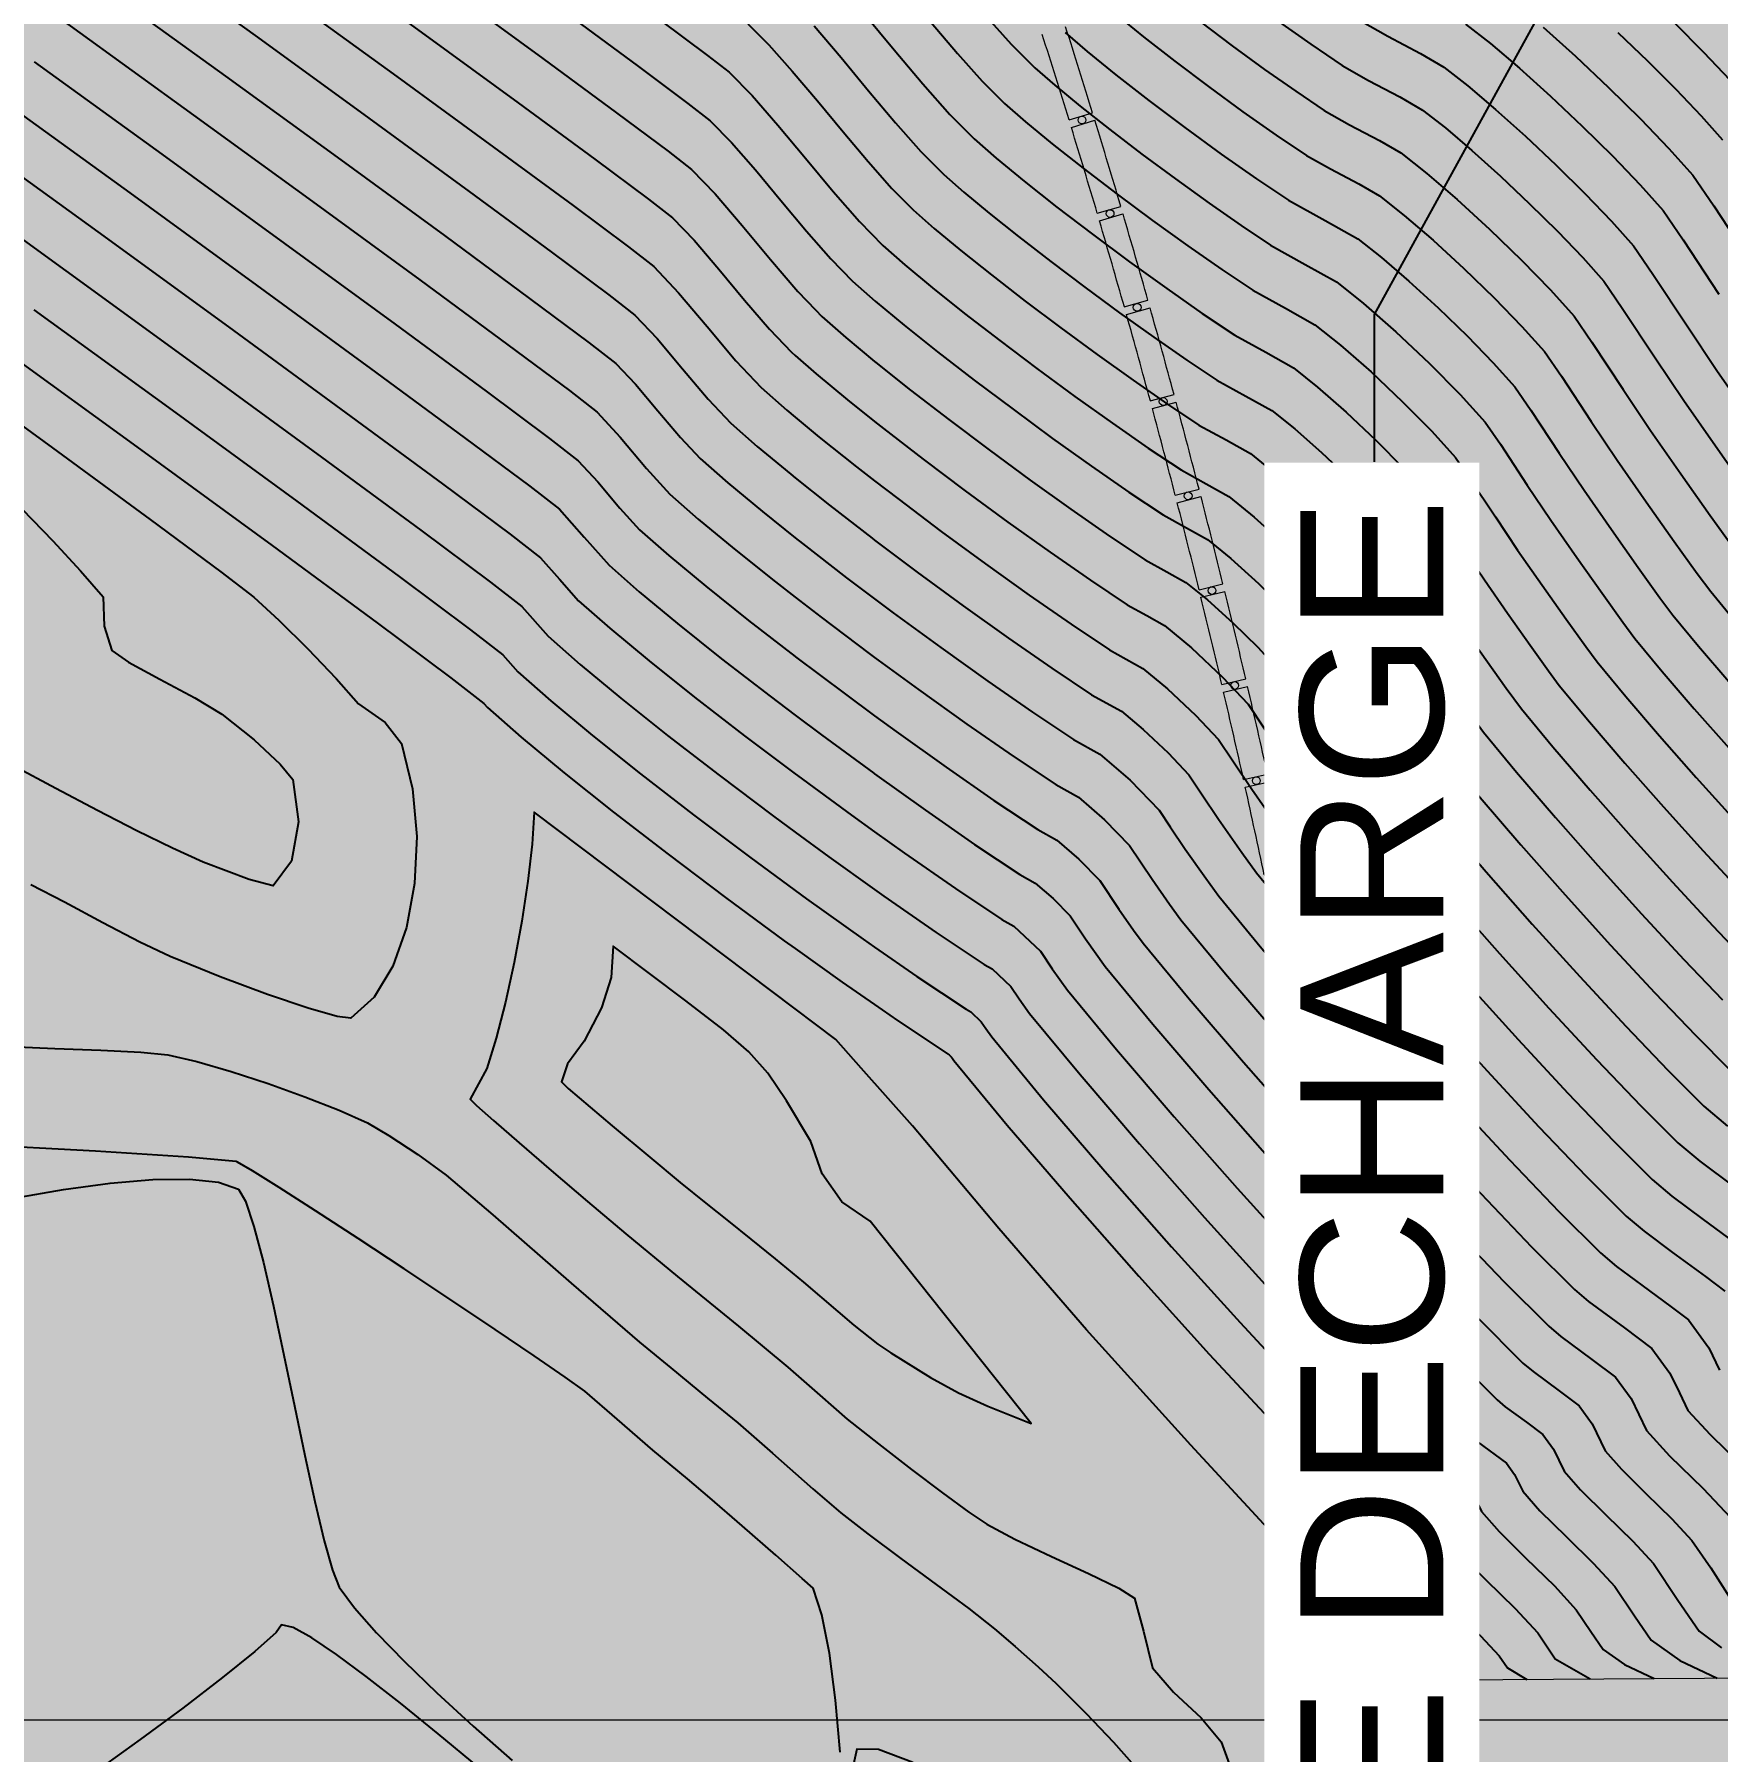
# Model space of a CAD drawing. Extents: x 61466 to 63015, y 108404 to 110397.
# Drawn here: x 62354.53 to 62395.66, y 109204.29 to 109246.26 of the extents above; entities that cross this region are included whole.
import ezdxf
from ezdxf import colors
from ezdxf.entities.mleader import LeaderData, LeaderLine
from ezdxf.math import Vec2, Vec3

# ---------------------------------------------------------------- set-up
doc = ezdxf.new("R2010")
doc.units = 0
doc.header["$LTSCALE"] = 1.000015
doc.header["$MEASUREMENT"] = 0
for name, color, linetype in [('colore lago', 131, 'Continuous'), ('coordinate', 2, 'Continuous'), ('curve livello 1m', 2, 'Continuous'), ('curve livello 5m', 7, 'Continuous'), ('LIN025CO', 7, 'Continuous'), ('LINCOLO-ROSSO-025', 10, 'Continuous'), ('Per+Mod Surf', 7, 'Continuous'), ('TRATTCOLO-32', 255, 'Continuous')]:
    doc.layers.add(name, color=color, linetype=linetype)
doc.layers.add('LINE035', color=1, linetype='Continuous', lineweight=35)
doc.layers.add('no_plot', color=5, linetype='Continuous', plot=False)
doc.styles.add('ARIAL', font='arial.ttf')

# ---------------------------------------------------------------- blocks, each defined once
blk = doc.blocks.new('barrageflott')
at = {"layer": 'TRATTCOLO-32'}
h = blk.add_hatch(color=256, dxfattribs=at)
h.paths.add_polyline_path([(-4.689, 33.162, 0.002639), (-5.201, 35.3), (-5.784, 35.158, -0.002639), (-5.273, 33.025)])
h.paths.add_polyline_path([(-5.247, 35.485, 0.002639), (-5.784, 37.618), (-6.365, 37.468, -0.002639), (-5.829, 35.342)])
h.paths.add_polyline_path([(-5.831, 37.802, 0.002639), (-6.393, 39.929), (-6.972, 39.773, -0.002639), (-6.412, 37.652)])
h.paths.add_polyline_path([(-6.442, 40.112, 0.002639), (-7.028, 42.232), (-7.606, 42.07, -0.002639), (-7.022, 39.956)])
h.paths.add_polyline_path([(-7.08, 42.415, 0.002639), (-7.69, 44.529), (-8.266, 44.359, -0.002639), (-7.657, 42.252)])
h.paths.add_polyline_path([(-7.744, 44.711, 0.002639), (-8.378, 46.817), (-8.952, 46.641, -0.002639), (-8.319, 44.541)])
h.paths.add_polyline_path([(-8.434, 46.999, 0.002639), (-9.092, 49.097), (-9.664, 48.915, -0.002639), (-9.007, 46.822)])
h.paths.add_polyline_path([(-9.15, 49.279, 0.002639), (-9.833, 51.37), (-10.402, 51.18, -0.002639), (-9.722, 49.095)])
h.paths.add_polyline_path([(-9.893, 51.55, 0.002639), (-10.599, 53.633), (-11.166, 53.437, -0.002639), (-10.462, 51.36)])
h.paths.add_polyline_path([(-10.661, 53.813, 0.002639), (-11.392, 55.887), (-11.956, 55.685, -0.002639), (-11.228, 53.616)])
h.paths.add_polyline_path([(-11.456, 56.066, 0.002639), (-12.21, 58.133), (-12.772, 57.924, -0.002639), (-12.02, 55.864)])
h.paths.add_polyline_path([(-12.276, 58.311, 0.002639), (-13.053, 60.368), (-13.614, 60.153, -0.002639), (-12.838, 58.102)])
h.paths.add_polyline_path([(-13.122, 60.546, 0.002639), (-13.923, 62.594), (-14.481, 62.373, -0.002639), (-13.682, 60.33)])
h.paths.add_polyline_path([(-13.993, 62.771, 0.002639), (-14.818, 64.81), (-15.373, 64.582, -0.002639), (-14.551, 62.549)])
h.paths.add_polyline_path([(-14.89, 64.986, 0.002639), (-15.738, 67.015), (-16.29, 66.781, -0.002639), (-15.445, 64.758)])
h = blk.add_hatch(color=256, dxfattribs=at)
h.paths.add_polyline_path([(-1.192, 14.374, 0.002639), (-1.506, 16.55), (-2.1, 16.462, -0.002639), (-1.786, 14.291)])
h.paths.add_polyline_path([(-1.534, 16.739, 0.002639), (-1.874, 18.912), (-2.466, 18.816, -0.002639), (-2.128, 16.649)])
h.paths.add_polyline_path([(-1.904, 19.099, 0.002639), (-2.268, 21.269), (-2.86, 21.166, -0.002639), (-2.496, 19.003)])
h.paths.add_polyline_path([(-2.301, 21.456, 0.002639), (-2.69, 23.621), (-3.28, 23.511, -0.002639), (-2.892, 21.353)])
h.paths.add_polyline_path([(-2.725, 23.808, 0.002639), (-3.139, 25.968), (-3.727, 25.852, -0.002639), (-3.315, 23.698)])
h.paths.add_polyline_path([(-3.176, 26.154, 0.002639), (-3.614, 28.31), (-4.202, 28.187, -0.002639), (-3.764, 26.038)])
h.paths.add_polyline_path([(-3.653, 28.496, 0.002639), (-4.117, 30.646), (-4.702, 30.516, -0.002639), (-4.24, 28.373)])
h.paths.add_polyline_path([(-4.158, 30.832, 0.002639), (-4.646, 32.976), (-5.23, 32.84, -0.002639), (-4.743, 30.702)])
h = blk.add_hatch(color=256, dxfattribs=at)
h.paths.add_polyline_path([(0.293, 0.116, 0.002639), (0.129, 2.309), (-0.469, 2.261, -0.002639), (-0.306, 0.074)])
h.paths.add_polyline_path([(0.114, 2.498, 0.002639), (-0.076, 4.69), (-0.673, 4.635, -0.002639), (-0.485, 2.45)])
h.paths.add_polyline_path([(-0.093, 4.879, 0.002639), (-0.307, 7.068), (-0.904, 7.007, -0.002639), (-0.69, 4.824)])
h.paths.add_polyline_path([(-0.327, 7.257, 0.002639), (-0.566, 9.444), (-1.162, 9.375, -0.002639), (-0.924, 7.195)])
h.paths.add_polyline_path([(-0.588, 9.633, 0.002639), (-0.852, 11.816), (-1.448, 11.741, -0.002639), (-1.184, 9.564)])
h.paths.add_polyline_path([(-0.876, 12.005, 0.002639), (-1.166, 14.185), (-1.76, 14.103, -0.002639), (-1.471, 11.929)])
at = {"layer": 'LINCOLO-ROSSO-025', "lineweight": 0}
for p, q in [((-9.007, 46.822), (-8.434, 46.999)), ((-8.952, 46.641), (-8.378, 46.817)), ((-8.319, 44.541), (-7.744, 44.711)), ((-8.266, 44.359), (-7.69, 44.529)), ((-7.657, 42.252), (-7.08, 42.415)), ((-7.606, 42.07), (-7.028, 42.232)), ((-7.022, 39.956), (-6.442, 40.112)), ((-6.972, 39.773), (-6.393, 39.929)), ((-6.412, 37.652), (-5.831, 37.802)), ((-6.365, 37.468), (-5.784, 37.618)), ((-5.829, 35.342), (-5.247, 35.485)), ((-5.784, 35.158), (-5.201, 35.3)), ((-5.273, 33.025), (-4.689, 33.162)), ((-5.23, 32.84), (-4.646, 32.976)), ((-4.743, 30.702), (-4.158, 30.832)), ((-4.702, 30.516), (-4.117, 30.646)), ((-4.24, 28.373), (-3.653, 28.496)), ((-4.202, 28.187), (-3.614, 28.31)), ((-3.764, 26.038), (-3.176, 26.154)), ((-3.727, 25.852), (-3.139, 25.968)), ((-3.315, 23.698), (-2.725, 23.808)), ((-3.28, 23.511), (-2.69, 23.621)), ((-2.892, 21.353), (-2.301, 21.456)), ((-2.86, 21.166), (-2.268, 21.269)), ((-2.496, 19.003), (-1.904, 19.099)), ((-2.466, 18.816), (-1.874, 18.912)), ((-2.128, 16.649), (-1.534, 16.739)), ((-2.1, 16.462), (-1.506, 16.55)), ((-1.786, 14.291), (-1.192, 14.374)), ((-1.76, 14.103), (-1.166, 14.185)), ((-1.471, 11.929), (-0.876, 12.005)), ((-1.448, 11.741), (-0.852, 11.816)), ((-1.184, 9.564), (-0.588, 9.633)), ((-1.162, 9.375), (-0.566, 9.444)), ((-0.924, 7.195), (-0.327, 7.257)), ((-0.904, 7.007), (-0.307, 7.068))]:
    blk.add_line(p, q, dxfattribs=at)
for centre in [(-8.693, 46.82), (-8.005, 44.535), (-7.343, 42.242), (-6.707, 39.942), (-6.098, 37.635), (-5.515, 35.321), (-4.959, 33.001), (-4.43, 30.674), (-3.927, 28.341), (-3.451, 26.003), (-3.002, 23.659), (-2.58, 21.311), (-2.185, 18.958), (-1.817, 16.6), (-1.476, 14.238), (-1.162, 11.873), (-0.875, 9.504), (-0.615, 7.132)]:
    blk.add_circle(centre, 0.095, dxfattribs=at)
for radius, start, end in [(207.744, 17.11592, 17.72079), (208.344, 17.11592, 17.72079), (207.744, 16.45875, 17.06362), (208.344, 16.45875, 17.06362), (208.344, 15.80157, 16.40644), (207.744, 15.80157, 16.40644), (207.744, 15.1444, 15.74927), (208.344, 15.1444, 15.74927), (208.344, 14.48723, 15.0921), (207.744, 14.48723, 15.0921), (207.744, 13.83005, 14.43492), (208.344, 13.83005, 14.43492), (208.344, 13.17288, 13.77775), (207.744, 13.17288, 13.77775), (207.744, 12.51571, 13.12058), (208.344, 12.51571, 13.12058), (208.344, 11.85853, 12.4634), (207.744, 11.85853, 12.4634), (207.744, 11.20136, 11.80623), (208.344, 11.20136, 11.80623), (207.744, 10.54419, 11.14906), (208.344, 10.54419, 11.14906), (207.744, 9.88701, 10.49189), (208.344, 9.88701, 10.49189), (207.744, 9.22984, 9.83471), (208.344, 9.22984, 9.83471), (208.344, 8.57267, 9.17754), (207.744, 8.57267, 9.17754), (207.744, 7.9155, 8.52037), (208.344, 7.9155, 8.52037), (207.744, 7.25832, 7.86319), (208.344, 7.25832, 7.86319), (208.344, 6.60115, 7.20602), (207.744, 6.60115, 7.20602), (207.744, 5.94398, 6.54885), (208.344, 5.94398, 6.54885), (207.744, 5.2868, 5.89167), (208.344, 5.2868, 5.89167)]:
    blk.add_arc((-207.55, -14.318), radius, start, end, dxfattribs=at)

msp = doc.modelspace()

# ---------------------------------------------------------------- hatches: boundary and pattern name
at = {"layer": 'colore lago', "linetype": 'Continuous', "lineweight": 0}
msp.add_hatch(color=256, dxfattribs=at).paths.add_polyline_path([(62395.432, 109267.497), (62396.026, 109266.925), (62396.545, 109265.876), (62395.703, 109265.642), (62400.102, 109260.013), (62413.395, 109263.699), (62414.097, 109262.8), (62408.577, 109253.044), (62412.975, 109247.414), (62413.775, 109248.828), (62413.775, 109247.267), (62414.821, 109245.294), (62415.316, 109244.359), (62415.726, 109243.586), (62415.989, 109243.089), (62416.308, 109242.486), (62417.091, 109241.948), (62417.986, 109241.38), (62418.762, 109240.929), (62419.277, 109240.681), (62419.98, 109240.594), (62420.747, 109240.508), (62421.269, 109240.325), (62422.042, 109240.006), (62422.834, 109239.647), (62423.302, 109239.389), (62424.281, 109238.376), (62425.656, 109236.946), (62426.449, 109236.138), (62427.156, 109235.422), (62427.673, 109234.904), (62427.895, 109234.691), (62428.432, 109234.455), (62429.04, 109233.991), (62429.869, 109233.283), (62430.484, 109232.701), (62430.843, 109232.314), (62431.218, 109231.435), (62431.557, 109230.367), (62431.913, 109229.599), (62432.355, 109229.318), (62432.858, 109229.013), (62433.455, 109228.302), (62434.097, 109227.397), (62434.701, 109226.672), (62435.197, 109226.351), (62435.685, 109226.081), (62436.144, 109225.827), (62436.707, 109225.46), (62437.492, 109224.926), (62438.358, 109224.324), (62439.162, 109223.749), (62440.078, 109223.067), (62441.13, 109222.261), (62442.002, 109221.573), (62442.908, 109220.83), (62443.789, 109220.092), (62444.562, 109219.43), (62445.144, 109218.915), (62445.453, 109218.618), (62446.014, 109217.736), (62446.501, 109217.012), (62447.153, 109216.771), (62448.876, 109216.153), (62447.183, 109207.821), (62446.943, 109206.638), (62441.595, 109207.566), (62436.09, 109208.111), (62430.527, 109208.307), (62424.984, 109208.14), (62419.433, 109207.618), (62413.953, 109206.708), (62408.529, 109205.43), (62403.21, 109203.835), (62398.021, 109201.868), (62392.955, 109199.558), (62388.067, 109196.944), (62383.347, 109193.985), (62379.143, 109190.99), (62374.987, 109187.599), (62370.912, 109183.823), (62367.864, 109180.621), (62364.577, 109176.791), (62361.992, 109173.373), (62358.884, 109168.77), (62356.087, 109163.954), (62353.615, 109158.995), (62351.491, 109153.861), (62349.698, 109148.591), (62348.257, 109143.219), (62347.162, 109137.77), (62346.433, 109132.277), (62346.076, 109126.898), (62346.067, 109121.341), (62346.414, 109115.779), (62347.156, 109110.285), (62348.241, 109104.828), (62349.108, 109101.614), (62347.868, 109098.968), (62343.805, 109097.411), (62343.071, 109098.002), (62342.215, 109098.471), (62341.494, 109098.676), (62340.731, 109098.468), (62339.788, 109097.966), (62338.814, 109097.438), (62337.958, 109097.152), (62337.463, 109097.238), (62336.538, 109097.445), (62334.253, 109098.04), (62331.322, 109098.856), (62328.139, 109099.756), (62325.098, 109100.605), (62322.593, 109101.266), (62321.848, 109101.432), (62320.984, 109101.616), (62320.474, 109101.737), (62319.859, 109102.034), (62319.103, 109102.406), (62317.961, 109102.895), (62316.581, 109103.457), (62315.066, 109104.06), (62313.523, 109104.67), (62312.055, 109105.255), (62310.769, 109105.782), (62309.769, 109106.218), (62309.112, 109106.546), (62308.074, 109107.202), (62305.134, 109108.9), (62301.974, 109110.917), (62300, 109112.216), (62300, 109301.173), (62331.882, 109318.75), (62334.507, 109316.583), (62338.392, 109313.671), (62343.084, 109310.793), (62348.103, 109307.499), (62352.959, 109303.893), (62356.982, 109301.743), (62363.411, 109296.783), (62364.524, 109296.264), (62365.637, 109295.744), (62364.74, 109295.415), (62363.36, 109294.91), (62368.197, 109289.653), (62381.151, 109294.398), (62381.923, 109293.558), (62377.207, 109283.389), (62382.044, 109278.132), (62383.531, 109281.339), (62384.61, 109280.843), (62384.891, 109280.571), (62385.513, 109280.078), (62386.29, 109279.511), (62387.153, 109278.905), (62388.028, 109278.295), (62388.845, 109277.717), (62389.533, 109277.207), (62390.019, 109276.799), (62390.461, 109276.26), (62391.046, 109275.538), (62391.593, 109274.911), (62392.228, 109274.192), (62392.561, 109273.803), (62392.862, 109273.159), (62393.16, 109272.316), (62393.758, 109270.407), (62394.064, 109269.526), (62394.378, 109268.819)])

# ---------------------------------------------------------------- linework, layer by layer
at = {"layer": 'coordinate', "linetype": 'Continuous', "lineweight": 0}
msp.add_line((62340.187, 109205.071), (62522.9, 109205.071), dxfattribs=at)
at = {"layer": 'curve livello 5m', "color": 2, "flags": 128}
for points in [[(62354.464, 109248.947), (62355.581, 109247.846), (62355.581, 109247.846), (62356.279, 109247.351), (62359.2, 109245.239), (62362.013, 109243.194), (62364.548, 109241.342), (62366.629, 109239.81), (62368.084, 109238.725), (62368.74, 109238.215), (62368.74, 109238.215), (62369.218, 109237.711), (62369.765, 109237.061), (62370.316, 109236.406), (62370.801, 109235.892), (62370.801, 109235.892), (62371.473, 109235.299), (62372.319, 109234.598), (62373.122, 109233.957)], [(62367.554, 109246.752), (62369.287, 109245.477), (62370.498, 109244.574), (62371.045, 109244.149), (62371.045, 109244.149), (62371.562, 109243.623), (62372.149, 109242.95), (62372.773, 109242.203), (62373.398, 109241.454), (62373.991, 109240.773), (62374.518, 109240.233), (62374.518, 109240.233), (62375.078, 109239.74), (62375.782, 109239.156), (62376.598, 109238.506), (62377.496, 109237.812), (62378.444, 109237.098), (62379.411, 109236.388), (62380.365, 109235.706), (62381.276, 109235.074), (62382.113, 109234.517), (62382.113, 109234.517), (62382.683, 109234.202), (62383.193, 109233.916), (62383.768, 109233.451), (62384.443, 109232.84), (62385.104, 109232.191), (62385.637, 109231.612), (62386.098, 109230.927), (62386.714, 109230.003), (62387.284, 109229.187), (62387.795, 109228.467), (62388.096, 109228.06), (62388.973, 109226.997), (62390.007, 109225.792), (62391.135, 109224.514), (62392.294, 109223.233), (62393.421, 109222.018), (62394.452, 109220.939), (62395.325, 109220.067), (62395.904, 109219.58)], [(62376.442, 109246.55), (62377.085, 109245.795), (62377.69, 109245.122), (62378.236, 109244.575), (62378.236, 109244.575), (62378.747, 109244.126), (62379.4, 109243.589), (62380.159, 109242.99), (62380.989, 109242.357), (62381.853, 109241.715), (62382.717, 109241.092), (62383.545, 109240.515), (62384.301, 109240.009), (62384.301, 109240.009), (62385.103, 109239.567), (62385.821, 109239.164), (62385.821, 109239.164), (62386.451, 109238.663), (62387.193, 109238.01), (62387.963, 109237.284), (62388.679, 109236.562), (62389.259, 109235.923), (62389.259, 109235.923), (62389.61, 109235.409), (62390.232, 109234.469), (62390.775, 109233.659), (62390.775, 109233.659), (62391.375, 109232.797), (62391.96, 109231.968), (62392.439, 109231.301), (62392.72, 109230.924), (62393.419, 109230.077), (62394.243, 109229.116), (62395.142, 109228.097), (62396.067, 109227.076)], [(62384.875, 109246.62), (62385.722, 109246.019), (62386.489, 109245.502), (62386.489, 109245.502), (62387.134, 109245.136), (62387.901, 109244.733), (62388.448, 109244.413), (62388.448, 109244.413), (62389.01, 109243.975), (62389.66, 109243.423), (62390.359, 109242.794), (62391.07, 109242.123), (62391.753, 109241.449), (62392.37, 109240.807), (62392.882, 109240.233), (62392.882, 109240.233), (62393.333, 109239.571), (62394.136, 109238.36), (62394.836, 109237.315), (62394.836, 109237.315), (62395.61, 109236.203), (62396.364, 109235.134)], [(62394.606, 109246.547), (62395.321, 109245.83), (62395.964, 109245.153)], [(62351.887, 109242.948), (62355.297, 109240.482), (62358.582, 109238.094), (62361.541, 109235.932), (62363.971, 109234.143), (62365.67, 109232.877), (62366.436, 109232.281), (62366.436, 109232.281), (62367.084, 109231.55), (62367.869, 109230.858), (62368.856, 109230.039), (62370.001, 109229.127), (62371.26, 109228.153), (62372.59, 109227.152), (62373.122, 109226.762)], [(62373.122, 109233.957), (62373.299, 109233.816), (62374.378, 109232.983), (62375.062, 109232.467)], [(62375.062, 109232.467), (62375.517, 109232.125), (62376.679, 109231.273), (62377.825, 109230.453), (62378.92, 109229.694), (62379.925, 109229.024), (62380.565, 109228.668), (62381.306, 109228.03), (62382.014, 109227.302), (62382.288, 109226.895), (62382.653, 109226.348), (62383.152, 109225.635), (62383.473, 109225.195), (62384.527, 109223.918), (62385.771, 109222.468), (62387.127, 109220.931), (62388.522, 109219.39), (62389.877, 109217.928), (62391.117, 109216.631), (62392.167, 109215.583), (62392.511, 109215.293), (62393.384, 109214.647), (62394.058, 109214.14), (62394.499, 109213.54), (62394.728, 109213.061), (62394.938, 109212.631), (62395.48, 109212.038), (62396.271, 109211.266)], [(62373.122, 109226.762), (62373.946, 109226.157), (62375.062, 109225.359)], [(62375.062, 109225.359), (62375.286, 109225.199), (62376.563, 109224.313), (62377.737, 109223.531), (62377.937, 109223.42), (62378.392, 109222.991), (62378.592, 109222.692), (62378.849, 109222.331), (62380.081, 109220.838), (62381.534, 109219.144), (62383.12, 109217.348), (62384.749, 109215.547), (62386.333, 109213.839), (62387.782, 109212.324), (62389.009, 109211.098), (62389.118, 109211.006), (62389.611, 109210.639), (62389.752, 109210.447), (62389.892, 109210.158), (62390.322, 109209.67), (62390.98, 109209.02), (62391.673, 109208.34), (62392.21, 109207.759), (62392.564, 109207.23), (62392.869, 109206.788), (62393.39, 109206.421), (62394.116, 109206.076)]]:
    msp.add_lwpolyline(points, dxfattribs=at)
at = {"layer": 'LIN025CO', "linetype": 'Continuous', "lineweight": 0}
msp.add_line((62385.493, 109206.024), (62411.719, 109206.182), dxfattribs=at)
at = {"layer": 'no_plot', "flags": 128}
for points in [[(62354.231, 109256.237), (62356.127, 109254.284), (62357.835, 109252.53), (62358.802, 109251.576), (62358.802, 109251.576), (62359.219, 109251.28), (62359.793, 109250.874), (62359.793, 109250.874), (62362.322, 109249.045), (62364.759, 109247.274), (62366.953, 109245.67), (62368.755, 109244.344), (62370.016, 109243.404), (62370.584, 109242.962), (62370.584, 109242.962), (62371.163, 109242.364), (62371.825, 109241.591), (62372.517, 109240.758), (62373.185, 109239.978), (62373.616, 109239.53)], [(62353.248, 109255.485), (62355.218, 109253.457), (62356.992, 109251.634), (62357.997, 109250.644), (62357.997, 109250.644), (62358.383, 109250.369), (62358.914, 109249.993), (62358.914, 109249.993), (62361.541, 109248.094), (62364.072, 109246.254), (62366.352, 109244.588), (62368.224, 109243.21), (62369.533, 109242.235), (62370.123, 109241.775), (62370.123, 109241.775), (62370.651, 109241.23), (62371.255, 109240.526), (62371.885, 109239.766), (62372.494, 109239.055), (62373.031, 109238.497), (62373.031, 109238.497), (62373.122, 109238.417)], [(62354.309, 109252.629), (62356.149, 109250.738), (62357.192, 109249.711), (62357.192, 109249.711), (62357.547, 109249.458), (62358.036, 109249.113), (62358.036, 109249.113), (62360.761, 109247.142), (62363.386, 109245.234), (62365.75, 109243.506), (62367.692, 109242.077), (62369.05, 109241.065), (62369.662, 109240.588), (62369.662, 109240.588), (62370.27, 109239.947), (62370.968, 109239.118), (62371.67, 109238.284), (62372.288, 109237.628), (62372.288, 109237.628), (62372.915, 109237.075), (62373.122, 109236.904)], [(62353.4, 109251.801), (62355.306, 109249.843), (62356.386, 109248.779), (62356.386, 109248.779), (62357.157, 109248.232), (62359.98, 109246.191), (62362.7, 109244.214), (62365.149, 109242.424), (62367.16, 109240.943), (62368.567, 109239.895), (62369.201, 109239.402), (62369.201, 109239.402), (62369.744, 109238.829), (62370.367, 109238.089), (62370.993, 109237.345), (62371.544, 109236.76), (62371.544, 109236.76), (62372.194, 109236.187), (62373.011, 109235.509), (62373.122, 109235.421)], [(62353.621, 109248.051), (62354.776, 109246.914), (62354.776, 109246.914), (62355.4, 109246.471), (62358.419, 109244.288), (62361.327, 109242.174), (62363.946, 109240.26), (62366.097, 109238.677), (62367.601, 109237.556), (62368.279, 109237.028), (62368.279, 109237.028), (62368.845, 109236.414), (62369.484, 109235.648), (62370.058, 109235.023), (62370.752, 109234.411), (62371.626, 109233.686), (62372.64, 109232.878), (62373.122, 109232.505)], [(62374.821, 109246.748), (62375.536, 109245.887), (62376.238, 109245.053), (62376.899, 109244.306), (62377.492, 109243.707), (62377.492, 109243.707), (62378.029, 109243.235), (62378.715, 109242.671), (62379.513, 109242.042), (62380.384, 109241.377), (62381.292, 109240.703), (62382.199, 109240.048), (62383.069, 109239.442), (62383.863, 109238.911), (62384.619, 109238.494), (62385.295, 109238.115), (62385.889, 109237.642), (62386.588, 109237.027), (62387.313, 109236.343), (62387.988, 109235.663), (62388.535, 109235.061), (62388.865, 109234.577), (62389.451, 109233.691), (62389.963, 109232.928), (62390.528, 109232.115), (62391.079, 109231.334), (62391.53, 109230.706), (62391.795, 109230.351), (62392.529, 109229.461), (62393.396, 109228.452), (62394.341, 109227.381), (62395.312, 109226.307), (62396.256, 109225.289)], [(62377.762, 109246.734), (62378.401, 109246.022), (62378.979, 109245.443), (62378.979, 109245.443), (62379.465, 109245.017), (62380.085, 109244.507), (62380.806, 109243.938), (62381.593, 109243.337), (62382.414, 109242.728), (62383.234, 109242.136), (62384.02, 109241.588), (62384.738, 109241.108), (62385.587, 109240.64), (62386.346, 109240.214), (62387.013, 109239.683), (62387.798, 109238.992), (62388.612, 109238.224), (62389.37, 109237.461), (62389.984, 109236.785), (62390.354, 109236.242), (62391.013, 109235.247), (62391.587, 109234.39), (62392.222, 109233.478), (62392.841, 109232.601), (62393.347, 109231.896), (62393.644, 109231.497), (62394.308, 109230.693), (62395.09, 109229.781), (62395.944, 109228.814)], [(62380.973, 109246.738), (62381.63, 109246.202), (62382.395, 109245.607), (62383.22, 109244.985), (62384.062, 109244.372), (62384.875, 109243.801), (62385.614, 109243.305), (62386.201, 109242.972), (62386.899, 109242.605), (62387.397, 109242.313), (62388.002, 109241.837), (62388.709, 109241.228), (62389.461, 109240.537), (62390.203, 109239.819), (62390.879, 109239.125), (62391.433, 109238.509), (62391.844, 109237.906), (62392.574, 109236.804), (62393.212, 109235.852), (62393.916, 109234.84), (62394.602, 109233.868), (62395.164, 109233.085), (62395.494, 109232.643), (62396.086, 109231.925)], [(62369.819, 109246.61), (62370.981, 109245.744), (62371.506, 109245.336), (62371.506, 109245.336), (62372.065, 109244.767), (62372.7, 109244.04), (62373.374, 109243.232), (62374.05, 109242.422), (62374.691, 109241.686), (62375.262, 109241.102), (62375.262, 109241.102), (62375.799, 109240.628), (62376.474, 109240.068), (62377.258, 109239.443), (62378.119, 109238.778), (62379.029, 109238.093), (62379.957, 109237.411), (62380.873, 109236.756), (62381.748, 109236.15), (62382.55, 109235.615), (62383.167, 109235.275), (62383.718, 109234.966), (62384.34, 109234.463), (62385.07, 109233.803), (62385.785, 109233.101), (62386.361, 109232.474), (62386.63, 109232.08), (62387.109, 109231.357), (62387.526, 109230.734), (62388.142, 109229.852), (62388.696, 109229.073), (62389.021, 109228.632), (62389.862, 109227.613), (62390.854, 109226.457), (62391.936, 109225.231), (62393.049, 109224.001), (62394.13, 109222.836), (62395.119, 109221.801), (62395.956, 109220.964)], [(62371.966, 109246.523), (62372.476, 109246.01), (62373.05, 109245.365), (62373.662, 109244.638), (62374.289, 109243.883), (62374.905, 109243.151), (62375.485, 109242.496), (62376.005, 109241.97), (62376.005, 109241.97), (62376.52, 109241.516), (62377.167, 109240.98), (62377.917, 109240.381), (62378.743, 109239.743), (62379.615, 109239.087), (62380.504, 109238.435), (62381.381, 109237.807), (62382.219, 109237.226), (62382.988, 109236.714), (62383.651, 109236.348), (62384.244, 109236.015), (62384.912, 109235.475), (62385.697, 109234.765), (62386.466, 109234.01), (62387.086, 109233.337), (62387.375, 109232.912), (62387.89, 109232.135), (62388.339, 109231.466), (62389.001, 109230.516), (62389.596, 109229.679), (62389.945, 109229.205), (62390.751, 109228.229), (62391.701, 109227.122), (62392.738, 109225.947), (62393.803, 109224.77), (62394.839, 109223.653), (62395.786, 109222.662)], [(62373.587, 109246.47), (62374.242, 109245.693), (62374.912, 109244.885), (62375.571, 109244.102), (62376.192, 109243.401), (62376.749, 109242.838), (62376.749, 109242.838), (62377.241, 109242.404), (62377.859, 109241.891), (62378.577, 109241.319), (62379.366, 109240.709), (62380.2, 109240.082), (62381.05, 109239.458), (62381.889, 109238.858), (62382.69, 109238.302), (62383.425, 109237.812), (62384.135, 109237.421), (62384.77, 109237.065), (62385.327, 109236.621), (62385.983, 109236.044), (62386.664, 109235.402), (62387.297, 109234.764), (62387.81, 109234.199), (62388.12, 109233.745), (62388.67, 109232.913), (62389.151, 109232.197), (62389.859, 109231.181), (62390.496, 109230.285), (62390.87, 109229.778), (62391.64, 109228.845), (62392.548, 109227.787), (62393.539, 109226.664), (62394.558, 109225.538), (62395.547, 109224.471), (62396.453, 109223.524)], [(62379.722, 109246.311), (62380.259, 109245.843), (62380.956, 109245.276), (62381.766, 109244.645), (62382.64, 109243.987), (62383.532, 109243.337), (62384.393, 109242.731), (62385.176, 109242.206), (62386.071, 109241.713), (62386.872, 109241.264), (62387.447, 109240.811), (62388.119, 109240.232), (62388.834, 109239.575), (62389.539, 109238.892), (62390.182, 109238.233), (62390.708, 109237.647), (62391.099, 109237.074), (62391.793, 109236.025), (62392.4, 109235.121), (62393.069, 109234.159), (62393.722, 109233.234), (62394.255, 109232.49), (62394.569, 109232.07), (62395.197, 109231.309), (62395.937, 109230.446)], [(62383.023, 109246.569), (62383.8, 109245.984), (62384.591, 109245.407), (62385.356, 109244.87), (62386.051, 109244.403), (62386.051, 109244.403), (62386.667, 109244.054), (62387.4, 109243.669), (62387.923, 109243.363), (62388.558, 109242.863), (62389.299, 109242.224), (62390.088, 109241.499), (62390.867, 109240.745), (62391.576, 109240.018), (62392.157, 109239.371), (62392.589, 109238.739), (62393.355, 109237.582), (62394.024, 109236.583), (62394.763, 109235.521), (62395.483, 109234.501), (62396.072, 109233.68)], [(62386.926, 109246.6), (62387.601, 109246.218), (62388.402, 109245.797), (62388.974, 109245.462), (62389.56, 109245.005), (62390.239, 109244.428), (62390.971, 109243.771), (62391.713, 109243.07), (62392.427, 109242.366), (62393.072, 109241.695), (62393.606, 109241.096), (62394.078, 109240.404), (62394.916, 109239.138), (62395.648, 109238.046), (62396.457, 109236.884)], [(62389.5, 109246.512), (62390.111, 109246.035), (62390.819, 109245.433), (62391.582, 109244.748), (62392.357, 109244.017), (62393.101, 109243.282), (62393.773, 109242.583), (62394.331, 109241.958), (62394.823, 109241.236), (62395.697, 109239.916)], [(62391.399, 109246.439), (62392.193, 109245.725), (62393, 109244.964), (62393.775, 109244.199), (62394.475, 109243.47), (62395.055, 109242.82), (62395.568, 109242.068), (62396.478, 109240.694)], [(62393.225, 109246.31), (62393.951, 109245.611), (62394.64, 109244.921), (62395.259, 109244.268), (62395.78, 109243.682)], [(62354.522, 109245.59), (62357.638, 109243.336), (62360.641, 109241.154), (62363.345, 109239.178), (62365.566, 109237.543), (62367.118, 109236.386), (62367.818, 109235.841), (62367.818, 109235.841), (62368.294, 109235.325), (62368.832, 109234.681), (62369.314, 109234.155), (62369.314, 109234.155), (62370.032, 109233.523), (62370.934, 109232.774), (62371.98, 109231.94), (62373.122, 109231.058)], [(62353.644, 109244.709), (62356.858, 109242.385), (62359.955, 109240.134), (62362.743, 109238.096), (62365.034, 109236.41), (62366.635, 109235.216), (62367.358, 109234.654), (62367.358, 109234.654), (62367.961, 109233.975), (62368.571, 109233.287), (62368.571, 109233.287), (62369.311, 109232.634), (62370.241, 109231.863), (62371.32, 109231.003), (62372.507, 109230.085), (62373.122, 109229.622)], [(62352.765, 109243.829), (62356.077, 109241.434), (62359.268, 109239.114), (62362.142, 109237.014), (62364.502, 109235.277), (62366.153, 109234.047), (62366.897, 109233.467), (62366.897, 109233.467), (62367.36, 109232.946), (62367.827, 109232.419), (62368.59, 109231.746), (62369.548, 109230.951), (62370.661, 109230.065), (62371.884, 109229.119), (62373.122, 109228.187)], [(62354.516, 109239.531), (62357.896, 109237.074), (62360.939, 109234.85), (62363.439, 109233.01), (62365.187, 109231.707), (62365.975, 109231.094), (62366.34, 109230.682), (62367.148, 109229.97), (62368.163, 109229.128), (62369.341, 109228.189), (62370.637, 109227.188), (62372.005, 109226.158), (62373.122, 109225.338)], [(62373.616, 109239.53), (62373.775, 109239.365), (62373.775, 109239.365), (62374.357, 109238.852), (62375.062, 109238.267)], [(62353.735, 109238.579), (62357.209, 109236.054), (62360.338, 109233.768), (62362.907, 109231.876), (62364.704, 109230.537), (62365.514, 109229.907), (62365.597, 109229.814), (62366.427, 109229.082), (62367.471, 109228.216), (62368.682, 109227.251), (62370.013, 109226.222), (62371.419, 109225.163), (62372.854, 109224.11), (62373.122, 109223.918)], [(62373.122, 109238.417), (62373.636, 109237.964), (62374.396, 109237.333), (62375.062, 109236.802)], [(62375.062, 109238.267), (62375.089, 109238.244), (62375.938, 109237.568), (62376.872, 109236.846), (62377.858, 109236.104), (62378.864, 109235.365), (62379.857, 109234.655), (62380.805, 109233.998), (62381.675, 109233.418), (62382.199, 109233.129), (62382.667, 109232.866), (62383.195, 109232.44), (62383.815, 109231.878), (62384.423, 109231.282), (62384.912, 109230.75), (62385.336, 109230.12), (62385.902, 109229.272), (62386.425, 109228.522), (62386.895, 109227.861), (62387.171, 109227.487), (62388.084, 109226.382), (62389.16, 109225.128), (62390.333, 109223.797), (62391.54, 109222.464), (62392.712, 109221.2), (62393.785, 109220.078), (62394.693, 109219.171), (62395.225, 109218.723), (62396.066, 109218.095)], [(62352.186, 109238.183), (62354.972, 109236.154), (62357.356, 109234.407), (62359.08, 109233.128), (62359.89, 109232.506), (62360.5, 109231.944), (62361.21, 109231.241), (62361.9, 109230.519), (62362.45, 109229.899), (62363.102, 109229.443), (62363.499, 109228.934), (62363.499, 109228.934), (62363.77, 109227.819), (62363.873, 109226.657), (62363.82, 109225.509), (62363.621, 109224.432), (62363.287, 109223.486), (62362.829, 109222.729), (62362.258, 109222.22), (62362.258, 109222.22), (62361.927, 109222.255), (62361.215, 109222.458), (62360.227, 109222.795), (62359.07, 109223.228), (62357.848, 109223.721), (62357.848, 109223.721), (62357.103, 109224.075), (62356.196, 109224.551), (62355.263, 109225.051), (62354.437, 109225.479)], [(62373.122, 109236.904), (62373.704, 109236.421), (62374.619, 109235.692), (62375.062, 109235.349)], [(62375.062, 109236.802), (62375.279, 109236.63), (62376.249, 109235.88), (62377.273, 109235.109), (62378.318, 109234.342), (62379.349, 109233.604), (62380.334, 109232.922), (62381.237, 109232.32), (62381.715, 109232.056), (62382.142, 109231.817), (62382.807, 109231.266), (62383.564, 109230.552), (62384.188, 109229.888), (62384.574, 109229.314), (62385.09, 109228.541), (62385.795, 109227.535), (62386.247, 109226.914), (62387.194, 109225.766), (62388.312, 109224.463), (62389.532, 109223.081), (62390.785, 109221.695), (62392.003, 109220.382), (62393.118, 109219.216), (62394.062, 109218.274), (62394.547, 109217.865), (62395.313, 109217.293), (62396.208, 109216.64)], [(62373.122, 109235.421), (62373.959, 109234.754), (62375.002, 109233.948), (62375.062, 109233.903)], [(62375.062, 109235.349), (62375.625, 109234.914), (62376.688, 109234.114), (62377.771, 109233.319), (62378.841, 109232.554), (62379.863, 109231.846), (62380.8, 109231.221), (62381.616, 109230.767), (62382.216, 109230.27), (62382.901, 109229.625), (62383.463, 109229.026), (62383.812, 109228.508), (62384.278, 109227.81), (62384.914, 109226.902), (62385.322, 109226.341), (62386.305, 109225.15), (62387.465, 109223.798), (62388.73, 109222.364), (62390.031, 109220.927), (62391.294, 109219.564), (62392.451, 109218.355), (62393.43, 109217.377), (62393.868, 109217.008), (62394.56, 109216.49), (62395.369, 109215.902), (62395.837, 109215.541)], [(62354.23, 109234.657), (62354.979, 109233.881), (62355.657, 109233.148), (62356.208, 109232.517), (62356.229, 109231.795), (62356.418, 109231.207), (62356.418, 109231.207), (62356.827, 109230.916), (62357.595, 109230.5), (62358.447, 109230.046), (62359.107, 109229.644), (62359.107, 109229.644), (62359.895, 109229.017), (62360.536, 109228.426), (62360.84, 109228.05), (62360.84, 109228.05), (62360.984, 109227.019), (62360.807, 109226.057), (62360.36, 109225.452), (62360.36, 109225.452), (62359.776, 109225.604), (62358.654, 109226.033), (62358.654, 109226.033), (62357.899, 109226.373), (62357.028, 109226.799), (62356.069, 109227.292), (62355.054, 109227.828), (62354.013, 109228.385)], [(62375.062, 109233.903), (62376.102, 109233.12), (62377.225, 109232.296), (62378.333, 109231.503), (62379.391, 109230.77), (62380.362, 109230.122), (62381.091, 109229.718), (62381.626, 109229.274), (62382.237, 109228.699), (62382.739, 109228.164), (62383.05, 109227.701), (62383.465, 109227.079), (62384.033, 109226.268), (62384.397, 109225.768), (62385.416, 109224.534), (62386.618, 109223.133), (62387.929, 109221.647), (62389.276, 109220.158), (62390.586, 109218.746), (62391.784, 109217.493), (62392.798, 109216.48), (62393.19, 109216.15), (62393.808, 109215.688), (62394.53, 109215.163), (62394.948, 109214.841), (62394.948, 109214.841), (62395.449, 109214.158), (62395.708, 109213.615)], [(62373.122, 109232.505), (62373.755, 109232.017), (62374.932, 109231.131), (62375.062, 109231.035)], [(62373.122, 109231.058), (62373.131, 109231.051), (62374.346, 109230.136), (62375.062, 109229.61)], [(62375.062, 109231.035), (62376.132, 109230.249), (62377.317, 109229.402), (62378.449, 109228.617), (62379.487, 109227.925), (62380.04, 109227.618), (62380.679, 109227.068), (62381.29, 109226.44), (62381.841, 109225.617), (62382.272, 109225.002), (62382.548, 109224.622), (62383.638, 109223.302), (62384.923, 109221.803), (62386.326, 109220.214), (62387.767, 109218.621), (62389.168, 109217.111), (62390.45, 109215.77), (62391.535, 109214.686), (62391.833, 109214.436), (62392.586, 109213.878), (62393.169, 109213.44), (62393.55, 109212.921), (62393.928, 109212.137), (62394.489, 109211.524), (62395.307, 109210.725), (62395.98, 109210.015)], [(62373.122, 109229.622), (62373.761, 109229.142), (62375.039, 109228.203), (62375.062, 109228.187)], [(62375.062, 109229.61), (62375.586, 109229.226), (62376.809, 109228.351), (62377.977, 109227.541), (62379.049, 109226.827), (62379.514, 109226.569), (62380.052, 109226.106), (62380.565, 109225.578), (62381.029, 109224.885), (62381.391, 109224.368), (62381.623, 109224.049), (62382.749, 109222.686), (62384.076, 109221.139), (62385.524, 109219.498), (62387.013, 109217.852), (62388.459, 109216.293), (62389.783, 109214.908), (62390.904, 109213.789), (62391.154, 109213.578), (62391.789, 109213.108), (62392.28, 109212.74), (62392.6, 109212.303), (62392.919, 109211.642), (62393.313, 109211.196), (62393.913, 109210.603), (62394.546, 109209.981), (62395.037, 109209.451), (62395.5, 109208.779), (62396.009, 109207.978)], [(62373.122, 109228.187), (62373.175, 109228.147), (62374.493, 109227.18), (62375.062, 109226.773)], [(62375.062, 109228.187), (62376.301, 109227.301), (62377.506, 109226.465), (62378.612, 109225.728), (62378.988, 109225.519), (62379.424, 109225.144), (62379.841, 109224.715), (62380.216, 109224.154), (62380.698, 109223.476), (62381.859, 109222.07), (62383.229, 109220.474), (62384.723, 109218.781), (62386.258, 109217.084), (62387.75, 109215.475), (62389.116, 109214.047), (62390.272, 109212.892), (62390.475, 109212.721), (62390.991, 109212.339), (62391.39, 109212.039), (62391.651, 109211.684), (62391.91, 109211.147), (62392.316, 109210.688), (62392.935, 109210.075), (62393.589, 109209.434), (62394.095, 109208.887), (62394.695, 109207.989), (62395.213, 109207.239), (62395.758, 109206.826)], [(62373.122, 109222.443), (62366.742, 109227.248), (62366.692, 109226.473), (62366.587, 109225.567), (62366.436, 109224.585), (62366.25, 109223.58), (62366.039, 109222.609), (62365.812, 109221.725), (62365.581, 109220.984), (62365.581, 109220.984), (62365.175, 109220.236), (62365.329, 109220.086), (62365.745, 109219.715), (62366.371, 109219.17), (62367.155, 109218.495), (62368.042, 109217.738), (62368.981, 109216.942), (62368.981, 109216.942), (62370.243, 109215.901), (62371.732, 109214.687), (62372.941, 109213.688), (62372.941, 109213.688), (62373.722, 109213.004), (62374.393, 109212.42), (62374.393, 109212.42), (62375.155, 109211.813), (62375.959, 109211.19), (62376.724, 109210.613), (62377.366, 109210.146), (62377.805, 109209.848), (62377.805, 109209.848), (62378.489, 109209.482), (62379.381, 109209.062), (62380.292, 109208.645), (62381.033, 109208.285), (62381.415, 109208.038), (62381.633, 109207.237), (62381.853, 109206.339), (62382.362, 109205.742), (62383.042, 109205.115), (62383.533, 109204.53), (62383.858, 109203.634)], [(62375.062, 109226.773), (62375.793, 109226.25), (62377.035, 109225.389), (62378.174, 109224.63), (62378.463, 109224.469), (62379.116, 109223.853), (62379.404, 109223.423), (62379.774, 109222.904), (62380.97, 109221.454), (62382.382, 109219.809), (62383.921, 109218.064), (62385.504, 109216.315), (62387.042, 109214.657), (62388.449, 109213.185), (62389.64, 109211.995), (62389.797, 109211.863), (62390.501, 109211.339), (62390.701, 109211.066), (62390.901, 109210.653), (62391.319, 109210.179), (62391.958, 109209.548), (62392.631, 109208.887), (62393.153, 109208.323), (62393.629, 109207.61), (62394.041, 109207.013), (62394.744, 109206.518), (62395.655, 109206.085)], [(62373.122, 109225.338), (62373.4, 109225.134), (62374.778, 109224.149), (62375.062, 109223.951)], [(62373.122, 109223.918), (62374.27, 109223.098), (62375.062, 109222.548)], [(62375.062, 109223.951), (62376.092, 109223.237), (62377.299, 109222.433), (62377.412, 109222.37), (62377.667, 109222.129), (62377.78, 109221.961), (62377.924, 109221.758), (62379.192, 109220.222), (62380.687, 109218.479), (62382.318, 109216.631), (62383.995, 109214.778), (62385.624, 109213.021), (62387.115, 109211.462), (62388.377, 109210.201), (62388.44, 109210.148), (62388.722, 109209.938), (62388.802, 109209.829), (62388.882, 109209.663), (62389.325, 109209.161), (62390.002, 109208.493), (62390.715, 109207.792), (62391.268, 109207.195), (62391.697, 109206.562), (62392.546, 109206.067)], [(62374.732, 109220.999), (62374.113, 109221.697), (62373.122, 109222.443)], [(62375.062, 109222.548), (62375.621, 109222.161), (62376.861, 109221.334), (62376.886, 109221.32), (62376.943, 109221.267), (62376.968, 109221.23), (62377, 109221.185), (62378.303, 109219.606), (62379.84, 109217.815), (62381.517, 109215.914), (62383.24, 109214.009), (62384.915, 109212.203), (62386.448, 109210.6), (62387.745, 109209.304), (62387.761, 109209.291), (62387.833, 109209.238), (62387.853, 109209.21), (62387.873, 109209.168), (62388.329, 109208.652), (62389.024, 109207.965), (62389.757, 109207.245), (62390.326, 109206.631), (62390.525, 109206.337), (62391.004, 109206.057)], [(62353.938, 109221.522), (62355.024, 109221.476), (62356.147, 109221.437), (62357.127, 109221.39), (62357.787, 109221.32), (62358.494, 109221.154), (62359.333, 109220.912), (62360.238, 109220.618), (62361.14, 109220.296), (62361.972, 109219.967), (62362.666, 109219.655), (62363.186, 109219.352), (62363.9, 109218.881), (62364.593, 109218.383), (62365.732, 109217.412), (62367.649, 109215.737), (62369.312, 109214.3), (62370.078, 109213.668), (62370.981, 109212.931), (62371.715, 109212.325), (62372.568, 109211.583), (62373.555, 109210.712), (62374.235, 109210.125), (62374.895, 109209.613), (62375.706, 109209.01), (62376.563, 109208.379), (62377.36, 109207.786), (62377.991, 109207.293), (62378.496, 109206.864), (62379.055, 109206.367), (62379.499, 109205.952), (62380.228, 109205.22), (62380.897, 109204.518), (62381.405, 109203.953)], [(62388.986, 109206.045), (62388.195, 109206.434), (62387.312, 109206.971), (62386.602, 109207.493), (62386.602, 109207.493), (62385.938, 109208.201), (62385.368, 109208.987), (62382.788, 109211.779), (62380.242, 109214.603), (62380.242, 109214.603), (62378.099, 109217.08), (62375.987, 109219.584), (62374.732, 109220.999)], [(62374.22, 109204.276), (62374.107, 109205.548), (62373.956, 109206.694), (62373.771, 109207.634), (62373.556, 109208.285), (62373.29, 109208.525), (62372.644, 109209.092), (62371.825, 109209.807), (62371.038, 109210.49), (62370.49, 109210.961), (62370.068, 109211.308), (62369.642, 109211.658), (62368.768, 109212.415), (62367.977, 109213.099), (62367.495, 109213.445), (62366.741, 109213.965), (62365.788, 109214.61), (62364.705, 109215.334), (62363.565, 109216.089), (62362.438, 109216.83), (62361.397, 109217.508), (62360.511, 109218.076), (62359.854, 109218.488), (62359.494, 109218.697), (62359.456, 109218.71), (62358.297, 109218.822), (62356.017, 109218.964), (62352.977, 109219.126)], [(62354.024, 109217.821), (62355.235, 109218.033), (62356.381, 109218.186), (62357.421, 109218.272), (62358.316, 109218.282), (62359.026, 109218.206), (62359.513, 109218.035), (62359.687, 109217.748), (62359.893, 109217.129), (62360.123, 109216.247), (62360.369, 109215.175), (62360.625, 109213.983), (62360.884, 109212.743), (62361.139, 109211.526), (62361.383, 109210.404), (62361.608, 109209.446), (62361.809, 109208.726), (62361.977, 109208.314), (62362.352, 109207.807), (62362.892, 109207.193), (62363.571, 109206.492), (62364.366, 109205.725), (62365.25, 109204.911), (62366.201, 109204.07)], [(62365.382, 109203.91), (62364.395, 109204.725), (62363.473, 109205.472), (62362.637, 109206.127), (62361.908, 109206.668), (62361.306, 109207.074), (62360.853, 109207.322), (62360.569, 109207.39), (62360.569, 109207.39), (62360.436, 109207.202), (62359.918, 109206.739), (62359.123, 109206.099), (62358.154, 109205.356), (62357.11, 109204.584), (62356.095, 109203.858)], [(62375.994, 109204.026), (62375.155, 109204.346), (62374.628, 109204.351), (62374.628, 109204.351), (62374.544, 109203.986)]]:
    msp.add_lwpolyline(points, dxfattribs=at)
msp.add_lwpolyline([(62373.499, 109219.2), (62372.905, 109220.197), (62372.45, 109220.875), (62371.986, 109221.398), (62371.368, 109221.931), (62370.448, 109222.64), (62368.67, 109223.979), (62368.619, 109223.207), (62368.39, 109222.468), (62368.39, 109222.468), (62367.964, 109221.657), (62367.552, 109221.099), (62367.41, 109220.659), (62367.41, 109220.659), (62367.569, 109220.5), (62368.651, 109219.584), (62368.651, 109219.584), (62369.568, 109218.816), (62370.311, 109218.204), (62370.934, 109217.699), (62371.491, 109217.252), (62372.038, 109216.813), (62372.63, 109216.333), (62373.321, 109215.762), (62374.166, 109215.051), (62374.55, 109214.716), (62375.136, 109214.247), (62375.454, 109214.035), (62376.43, 109213.436), (62377.113, 109213.056), (62377.826, 109212.735), (62378.89, 109212.312), (62374.951, 109217.252), (62374.263, 109217.729), (62373.776, 109218.41)], close=True, dxfattribs=at)
at = {"layer": 'Per+Mod Surf', "linetype": 'Continuous'}
msp.add_line((62385.493, 109206.024), (62382.841, 109197.415), dxfattribs=at)

# ---------------------------------------------------------------- block references
at = {"layer": 'curve livello 1m', "linetype": 'Continuous', "lineweight": 0}
msp.add_blockref('barrageflott', (62388.821, 109197.347), dxfattribs=at)

# ---------------------------------------------------------------- next in the draw order: leaders
at = {"layer": 'LINE035', "linetype": 'Continuous', "lineweight": 0}
ml = msp.add_multileader_mtext('Standard', dxfattribs=at)
ml.set_content('CANAUX DE DECHARGE', color=256, style='ARIAL')
ml.set_leader_properties()
ml.build(insert=Vec2(0, 0))
ml.multileader.update_dxf_attribs({"has_text_frame": 1, "text_left_attachment_type": 2, "text_right_attachment_type": 2, "dogleg_length": 0.36, "arrow_head_size": 5, "scale": 10})
ctx = ml.context
ctx.base_point, ctx.scale, ctx.char_height, ctx.arrow_head_size, ctx.landing_gap_size, ctx.plane_origin, ctx.plane_x_axis, ctx.plane_y_axis = Vec3(62387.273, 109176.926), 10, 3.5, 5, 0.9, Vec3(62431.678, 109324.787), Vec3(0, 1), Vec3(-1, 0)
ctx.left_attachment, ctx.right_attachment, ctx.text_align_type = 2, 2, 2
notes = []
notes.append((ctx, [(1, (1, 1, 0), (62387.273, 109239.417), (0, -1), 3.6, [(1, [(62433.135, 109266.703), (62420.864, 109300.531)], 0, [])])]))
ctx.mtext.insert, ctx.mtext.text_direction, ctx.mtext.rotation, ctx.mtext.alignment, ctx.mtext.flow_direction = Vec3(62385.463, 109234.917), Vec3(0, 1), 1.570796, 3, 5
ctx.mtext.has_bg_fill, ctx.mtext.bg_color, ctx.mtext.bg_scale_factor, ctx.mtext.bg_transparency, ctx.mtext.use_window_bg_color = 1, -1073741824, 1.25, 0, 1
for ctx, leaders in notes:
    for number, flags, end, landing, length, lines in leaders:
        leader = LeaderData()
        leader.index, (leader.has_last_leader_line, leader.has_dogleg_vector, leader.attachment_direction) = number, flags
        leader.last_leader_point, leader.dogleg_vector, leader.dogleg_length = Vec3(end), Vec3(landing), length
        for number, points, colour, breaks in lines:
            line = LeaderLine()
            line.index, line.vertices, line.color, line.breaks = number, Vec3.list(points), colors.encode_raw_color(colour), breaks
            leader.lines.append(line)
        ctx.leaders.append(leader)

doc.saveas('drawing.dxf')
